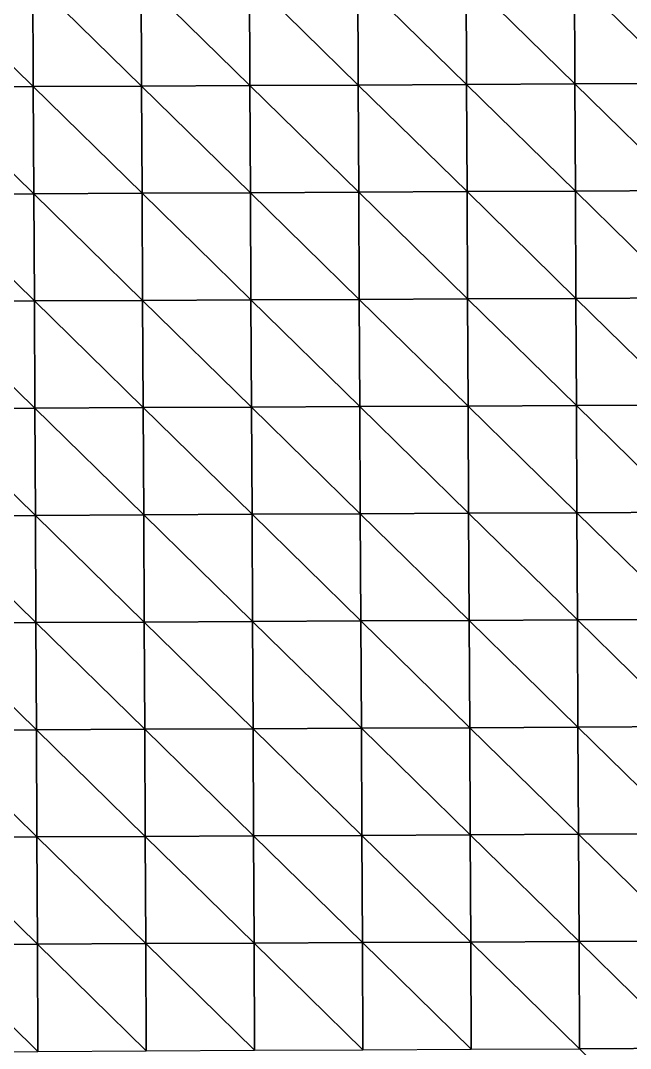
# Model space of a CAD drawing. Extents: x -372 to 678, y -263 to 741.
# Drawn here: x 146.7 to 217.4, y 502.2 to 621.4 of the extents above; entities that cross this region are included whole.
import ezdxf

# ---------------------------------------------------------------- set-up
doc = ezdxf.new("R2010")
doc.units = 0
doc.header["$LTSCALE"] = 0.0254
doc.layers.get('0').update_dxf_attribs({"linetype": 'CONTINUOUS'})
doc.layers.add('LOCATION_SNAPSHOT', color=144, linetype='CONTINUOUS')
doc.layers.add('LOCATION_TERRAIN', color=36, linetype='CONTINUOUS')

# ---------------------------------------------------------------- blocks, each defined once
blk = doc.blocks.new('LOCATION_SNAPSHOT_1')
at = {"color": 8}
mesh = blk.add_polyface(dxfattribs=at)
corners = [(-63.49, 214.77), (675.12, 740.67), (-66.01, 737.09), (677.64, 218.35)]
mesh.append_faces([[corners[k] for k in face] for face in [(0, 1, 2), (1, 0, 3)]], dxfattribs={"vtx0": -1, "color": 8})
blk = doc.blocks.new('LOCATION_TERRAIN_1')
at = {"color": 8}
mesh = blk.add_polyface(dxfattribs=at)
corners = [(148.14, 613.76, -5.34), (148.08, 626.2, -4.87), (135.51, 626.14, -5.31)]
mesh.append_faces([[corners[k] for k in face] for face in [(0, 1, 2)]], dxfattribs={"color": 8})
mesh = blk.add_polyface(dxfattribs=at)
corners = [(148.14, 613.76, -5.34), (135.51, 626.14, -5.31), (135.57, 613.7, -5.88)]
mesh.append_faces([[corners[k] for k in face] for face in [(0, 1, 2)]], dxfattribs={"color": 8})
mesh = blk.add_polyface(dxfattribs=at)
corners = [(160.7, 613.82, -4.79), (160.64, 626.26, -4.43), (148.08, 626.2, -4.87)]
mesh.append_faces([[corners[k] for k in face] for face in [(0, 1, 2)]], dxfattribs={"color": 8})
mesh = blk.add_polyface(dxfattribs=at)
corners = [(160.7, 613.82, -4.79), (148.08, 626.2, -4.87), (148.14, 613.76, -5.34)]
mesh.append_faces([[corners[k] for k in face] for face in [(0, 1, 2)]], dxfattribs={"color": 8})
mesh = blk.add_polyface(dxfattribs=at)
corners = [(173.26, 613.88, -3.52), (173.2, 626.32, -3.27), (160.64, 626.26, -4.43)]
mesh.append_faces([[corners[k] for k in face] for face in [(0, 1, 2)]], dxfattribs={"color": 8})
mesh = blk.add_polyface(dxfattribs=at)
corners = [(173.26, 613.88, -3.52), (160.64, 626.26, -4.43), (160.7, 613.82, -4.79)]
mesh.append_faces([[corners[k] for k in face] for face in [(0, 1, 2)]], dxfattribs={"color": 8})
mesh = blk.add_polyface(dxfattribs=at)
corners = [(185.82, 613.94, -1.98), (185.76, 626.38, -1.84), (173.2, 626.32, -3.27)]
mesh.append_faces([[corners[k] for k in face] for face in [(0, 1, 2)]], dxfattribs={"color": 8})
mesh = blk.add_polyface(dxfattribs=at)
corners = [(185.82, 613.94, -1.98), (173.2, 626.32, -3.27), (173.26, 613.88, -3.52)]
mesh.append_faces([[corners[k] for k in face] for face in [(0, 1, 2)]], dxfattribs={"color": 8})
mesh = blk.add_polyface(dxfattribs=at)
corners = [(198.38, 614, -0.44), (198.32, 626.44, -0.41), (185.76, 626.38, -1.84)]
mesh.append_faces([[corners[k] for k in face] for face in [(0, 1, 2)]], dxfattribs={"color": 8})
mesh = blk.add_polyface(dxfattribs=at)
corners = [(198.38, 614, -0.44), (185.76, 626.38, -1.84), (185.82, 613.94, -1.98)]
mesh.append_faces([[corners[k] for k in face] for face in [(0, 1, 2)]], dxfattribs={"color": 8})
mesh = blk.add_polyface(dxfattribs=at)
corners = [(210.94, 614.06, 0.64), (210.88, 626.5, 0.56), (198.32, 626.44, -0.41)]
mesh.append_faces([[corners[k] for k in face] for face in [(0, 1, 2)]], dxfattribs={"color": 8})
mesh = blk.add_polyface(dxfattribs=at)
corners = [(210.94, 614.06, 0.64), (198.32, 626.44, -0.41), (198.38, 614, -0.44)]
mesh.append_faces([[corners[k] for k in face] for face in [(0, 1, 2)]], dxfattribs={"color": 8})
mesh = blk.add_polyface(dxfattribs=at)
corners = [(223.5, 614.12, 1.52), (223.44, 626.56, 1.33), (210.88, 626.5, 0.56)]
mesh.append_faces([[corners[k] for k in face] for face in [(0, 1, 2)]], dxfattribs={"color": 8})
mesh = blk.add_polyface(dxfattribs=at)
corners = [(223.5, 614.12, 1.52), (210.88, 626.5, 0.56), (210.94, 614.06, 0.64)]
mesh.append_faces([[corners[k] for k in face] for face in [(0, 1, 2)]], dxfattribs={"color": 8})
mesh = blk.add_polyface(dxfattribs=at)
corners = [(148.2, 601.32, -5.8), (148.14, 613.76, -5.34), (135.57, 613.7, -5.88)]
mesh.append_faces([[corners[k] for k in face] for face in [(0, 1, 2)]], dxfattribs={"color": 8})
mesh = blk.add_polyface(dxfattribs=at)
corners = [(148.2, 601.32, -5.8), (135.57, 613.7, -5.88), (135.63, 601.26, -6.46)]
mesh.append_faces([[corners[k] for k in face] for face in [(0, 1, 2)]], dxfattribs={"color": 8})
mesh = blk.add_polyface(dxfattribs=at)
corners = [(160.76, 601.38, -5.15), (160.7, 613.82, -4.79), (148.14, 613.76, -5.34)]
mesh.append_faces([[corners[k] for k in face] for face in [(0, 1, 2)]], dxfattribs={"color": 8})
mesh = blk.add_polyface(dxfattribs=at)
corners = [(160.76, 601.38, -5.15), (148.14, 613.76, -5.34), (148.2, 601.32, -5.8)]
mesh.append_faces([[corners[k] for k in face] for face in [(0, 1, 2)]], dxfattribs={"color": 8})
mesh = blk.add_polyface(dxfattribs=at)
corners = [(173.32, 601.44, -3.77), (173.26, 613.88, -3.52), (160.7, 613.82, -4.79)]
mesh.append_faces([[corners[k] for k in face] for face in [(0, 1, 2)]], dxfattribs={"color": 8})
mesh = blk.add_polyface(dxfattribs=at)
corners = [(173.32, 601.44, -3.77), (160.7, 613.82, -4.79), (160.76, 601.38, -5.15)]
mesh.append_faces([[corners[k] for k in face] for face in [(0, 1, 2)]], dxfattribs={"color": 8})
mesh = blk.add_polyface(dxfattribs=at)
corners = [(185.88, 601.51, -2.12), (185.82, 613.94, -1.98), (173.26, 613.88, -3.52)]
mesh.append_faces([[corners[k] for k in face] for face in [(0, 1, 2)]], dxfattribs={"color": 8})
mesh = blk.add_polyface(dxfattribs=at)
corners = [(185.88, 601.51, -2.12), (173.26, 613.88, -3.52), (173.32, 601.44, -3.77)]
mesh.append_faces([[corners[k] for k in face] for face in [(0, 1, 2)]], dxfattribs={"color": 8})
mesh = blk.add_polyface(dxfattribs=at)
corners = [(198.44, 601.57, -0.48), (198.38, 614, -0.44), (185.82, 613.94, -1.98)]
mesh.append_faces([[corners[k] for k in face] for face in [(0, 1, 2)]], dxfattribs={"color": 8})
mesh = blk.add_polyface(dxfattribs=at)
corners = [(198.44, 601.57, -0.48), (185.82, 613.94, -1.98), (185.88, 601.51, -2.12)]
mesh.append_faces([[corners[k] for k in face] for face in [(0, 1, 2)]], dxfattribs={"color": 8})
mesh = blk.add_polyface(dxfattribs=at)
corners = [(211, 601.63, 0.71), (210.94, 614.06, 0.64), (198.38, 614, -0.44)]
mesh.append_faces([[corners[k] for k in face] for face in [(0, 1, 2)]], dxfattribs={"color": 8})
mesh = blk.add_polyface(dxfattribs=at)
corners = [(211, 601.63, 0.71), (198.38, 614, -0.44), (198.44, 601.57, -0.48)]
mesh.append_faces([[corners[k] for k in face] for face in [(0, 1, 2)]], dxfattribs={"color": 8})
mesh = blk.add_polyface(dxfattribs=at)
corners = [(223.56, 601.69, 1.7), (223.5, 614.12, 1.52), (210.94, 614.06, 0.64)]
mesh.append_faces([[corners[k] for k in face] for face in [(0, 1, 2)]], dxfattribs={"color": 8})
mesh = blk.add_polyface(dxfattribs=at)
corners = [(223.56, 601.69, 1.7), (210.94, 614.06, 0.64), (211, 601.63, 0.71)]
mesh.append_faces([[corners[k] for k in face] for face in [(0, 1, 2)]], dxfattribs={"color": 8})
mesh = blk.add_polyface(dxfattribs=at)
corners = [(148.26, 588.89, -5.36), (148.2, 601.32, -5.8), (135.63, 601.26, -6.46)]
mesh.append_faces([[corners[k] for k in face] for face in [(0, 1, 2)]], dxfattribs={"color": 8})
mesh = blk.add_polyface(dxfattribs=at)
corners = [(148.26, 588.89, -5.36), (135.63, 601.26, -6.46), (135.69, 588.83, -5.91)]
mesh.append_faces([[corners[k] for k in face] for face in [(0, 1, 2)]], dxfattribs={"color": 8})
mesh = blk.add_polyface(dxfattribs=at)
corners = [(160.82, 588.95, -4.8), (160.76, 601.38, -5.15), (148.2, 601.32, -5.8)]
mesh.append_faces([[corners[k] for k in face] for face in [(0, 1, 2)]], dxfattribs={"color": 8})
mesh = blk.add_polyface(dxfattribs=at)
corners = [(160.82, 588.95, -4.8), (148.2, 601.32, -5.8), (148.26, 588.89, -5.36)]
mesh.append_faces([[corners[k] for k in face] for face in [(0, 1, 2)]], dxfattribs={"color": 8})
mesh = blk.add_polyface(dxfattribs=at)
corners = [(173.38, 589.01, -3.61), (173.32, 601.44, -3.77), (160.76, 601.38, -5.15)]
mesh.append_faces([[corners[k] for k in face] for face in [(0, 1, 2)]], dxfattribs={"color": 8})
mesh = blk.add_polyface(dxfattribs=at)
corners = [(173.38, 589.01, -3.61), (160.76, 601.38, -5.15), (160.82, 588.95, -4.8)]
mesh.append_faces([[corners[k] for k in face] for face in [(0, 1, 2)]], dxfattribs={"color": 8})
mesh = blk.add_polyface(dxfattribs=at)
corners = [(185.94, 589.07, -2.17), (185.88, 601.51, -2.12), (173.32, 601.44, -3.77)]
mesh.append_faces([[corners[k] for k in face] for face in [(0, 1, 2)]], dxfattribs={"color": 8})
mesh = blk.add_polyface(dxfattribs=at)
corners = [(185.94, 589.07, -2.17), (173.32, 601.44, -3.77), (173.38, 589.01, -3.61)]
mesh.append_faces([[corners[k] for k in face] for face in [(0, 1, 2)]], dxfattribs={"color": 8})
mesh = blk.add_polyface(dxfattribs=at)
corners = [(198.5, 589.13, -0.73), (198.44, 601.57, -0.48), (185.88, 601.51, -2.12)]
mesh.append_faces([[corners[k] for k in face] for face in [(0, 1, 2)]], dxfattribs={"color": 8})
mesh = blk.add_polyface(dxfattribs=at)
corners = [(198.5, 589.13, -0.73), (185.88, 601.51, -2.12), (185.94, 589.07, -2.17)]
mesh.append_faces([[corners[k] for k in face] for face in [(0, 1, 2)]], dxfattribs={"color": 8})
mesh = blk.add_polyface(dxfattribs=at)
corners = [(211.06, 589.19, 0.54), (211, 601.63, 0.71), (198.44, 601.57, -0.48)]
mesh.append_faces([[corners[k] for k in face] for face in [(0, 1, 2)]], dxfattribs={"color": 8})
mesh = blk.add_polyface(dxfattribs=at)
corners = [(211.06, 589.19, 0.54), (198.44, 601.57, -0.48), (198.5, 589.13, -0.73)]
mesh.append_faces([[corners[k] for k in face] for face in [(0, 1, 2)]], dxfattribs={"color": 8})
mesh = blk.add_polyface(dxfattribs=at)
corners = [(223.62, 589.25, 1.74), (223.56, 601.69, 1.7), (211, 601.63, 0.71)]
mesh.append_faces([[corners[k] for k in face] for face in [(0, 1, 2)]], dxfattribs={"color": 8})
mesh = blk.add_polyface(dxfattribs=at)
corners = [(223.62, 589.25, 1.74), (211, 601.63, 0.71), (211.06, 589.19, 0.54)]
mesh.append_faces([[corners[k] for k in face] for face in [(0, 1, 2)]], dxfattribs={"color": 8})
mesh = blk.add_polyface(dxfattribs=at)
corners = [(198.56, 576.69, -1), (198.5, 589.13, -0.73), (185.94, 589.07, -2.17)]
mesh.append_faces([[corners[k] for k in face] for face in [(0, 1, 2)]], dxfattribs={"color": 8})
mesh = blk.add_polyface(dxfattribs=at)
corners = [(211.12, 576.75, 0.36), (211.06, 589.19, 0.54), (198.5, 589.13, -0.73)]
mesh.append_faces([[corners[k] for k in face] for face in [(0, 1, 2)]], dxfattribs={"color": 8})
mesh = blk.add_polyface(dxfattribs=at)
corners = [(211.12, 576.75, 0.36), (198.5, 589.13, -0.73), (198.56, 576.69, -1)]
mesh.append_faces([[corners[k] for k in face] for face in [(0, 1, 2)]], dxfattribs={"color": 8})
mesh = blk.add_polyface(dxfattribs=at)
corners = [(223.68, 576.81, 1.78), (223.62, 589.25, 1.74), (211.06, 589.19, 0.54)]
mesh.append_faces([[corners[k] for k in face] for face in [(0, 1, 2)]], dxfattribs={"color": 8})
mesh = blk.add_polyface(dxfattribs=at)
corners = [(223.68, 576.81, 1.78), (211.06, 589.19, 0.54), (211.12, 576.75, 0.36)]
mesh.append_faces([[corners[k] for k in face] for face in [(0, 1, 2)]], dxfattribs={"color": 8})
mesh = blk.add_polyface(dxfattribs=at)
corners = [(148.32, 576.45, -4.89), (148.26, 588.89, -5.36), (135.69, 588.83, -5.91)]
mesh.append_faces([[corners[k] for k in face] for face in [(0, 1, 2)]], dxfattribs={"color": 8})
mesh = blk.add_polyface(dxfattribs=at)
corners = [(148.32, 576.45, -4.89), (135.69, 588.83, -5.91), (135.75, 576.39, -5.33)]
mesh.append_faces([[corners[k] for k in face] for face in [(0, 1, 2)]], dxfattribs={"color": 8})
mesh = blk.add_polyface(dxfattribs=at)
corners = [(160.88, 576.51, -4.44), (160.82, 588.95, -4.8), (148.26, 588.89, -5.36)]
mesh.append_faces([[corners[k] for k in face] for face in [(0, 1, 2)]], dxfattribs={"color": 8})
mesh = blk.add_polyface(dxfattribs=at)
corners = [(160.88, 576.51, -4.44), (148.26, 588.89, -5.36), (148.32, 576.45, -4.89)]
mesh.append_faces([[corners[k] for k in face] for face in [(0, 1, 2)]], dxfattribs={"color": 8})
mesh = blk.add_polyface(dxfattribs=at)
corners = [(173.44, 576.57, -3.44), (173.38, 589.01, -3.61), (160.82, 588.95, -4.8)]
mesh.append_faces([[corners[k] for k in face] for face in [(0, 1, 2)]], dxfattribs={"color": 8})
mesh = blk.add_polyface(dxfattribs=at)
corners = [(173.44, 576.57, -3.44), (160.82, 588.95, -4.8), (160.88, 576.51, -4.44)]
mesh.append_faces([[corners[k] for k in face] for face in [(0, 1, 2)]], dxfattribs={"color": 8})
mesh = blk.add_polyface(dxfattribs=at)
corners = [(186, 576.63, -2.22), (185.94, 589.07, -2.17), (173.38, 589.01, -3.61)]
mesh.append_faces([[corners[k] for k in face] for face in [(0, 1, 2)]], dxfattribs={"color": 8})
mesh = blk.add_polyface(dxfattribs=at)
corners = [(186, 576.63, -2.22), (173.38, 589.01, -3.61), (173.44, 576.57, -3.44)]
mesh.append_faces([[corners[k] for k in face] for face in [(0, 1, 2)]], dxfattribs={"color": 8})
mesh = blk.add_polyface(dxfattribs=at)
corners = [(198.56, 576.69, -1), (185.94, 589.07, -2.17), (186, 576.63, -2.22)]
mesh.append_faces([[corners[k] for k in face] for face in [(0, 1, 2)]], dxfattribs={"color": 8})
mesh = blk.add_polyface(dxfattribs=at)
corners = [(148.38, 564.01, -4.42), (148.32, 576.45, -4.89), (135.75, 576.39, -5.33)]
mesh.append_faces([[corners[k] for k in face] for face in [(0, 1, 2)]], dxfattribs={"color": 8})
mesh = blk.add_polyface(dxfattribs=at)
corners = [(148.38, 564.01, -4.42), (135.75, 576.39, -5.33), (135.81, 563.95, -4.76)]
mesh.append_faces([[corners[k] for k in face] for face in [(0, 1, 2)]], dxfattribs={"color": 8})
mesh = blk.add_polyface(dxfattribs=at)
corners = [(160.94, 564.08, -4.08), (160.88, 576.51, -4.44), (148.32, 576.45, -4.89)]
mesh.append_faces([[corners[k] for k in face] for face in [(0, 1, 2)]], dxfattribs={"color": 8})
mesh = blk.add_polyface(dxfattribs=at)
corners = [(160.94, 564.08, -4.08), (148.32, 576.45, -4.89), (148.38, 564.01, -4.42)]
mesh.append_faces([[corners[k] for k in face] for face in [(0, 1, 2)]], dxfattribs={"color": 8})
mesh = blk.add_polyface(dxfattribs=at)
corners = [(173.5, 564.14, -3.27), (173.44, 576.57, -3.44), (160.88, 576.51, -4.44)]
mesh.append_faces([[corners[k] for k in face] for face in [(0, 1, 2)]], dxfattribs={"color": 8})
mesh = blk.add_polyface(dxfattribs=at)
corners = [(173.5, 564.14, -3.27), (160.88, 576.51, -4.44), (160.94, 564.08, -4.08)]
mesh.append_faces([[corners[k] for k in face] for face in [(0, 1, 2)]], dxfattribs={"color": 8})
mesh = blk.add_polyface(dxfattribs=at)
corners = [(186.06, 564.2, -2.26), (186, 576.63, -2.22), (173.44, 576.57, -3.44)]
mesh.append_faces([[corners[k] for k in face] for face in [(0, 1, 2)]], dxfattribs={"color": 8})
mesh = blk.add_polyface(dxfattribs=at)
corners = [(186.06, 564.2, -2.26), (173.44, 576.57, -3.44), (173.5, 564.14, -3.27)]
mesh.append_faces([[corners[k] for k in face] for face in [(0, 1, 2)]], dxfattribs={"color": 8})
mesh = blk.add_polyface(dxfattribs=at)
corners = [(198.62, 564.26, -1.26), (198.56, 576.69, -1), (186, 576.63, -2.22)]
mesh.append_faces([[corners[k] for k in face] for face in [(0, 1, 2)]], dxfattribs={"color": 8})
mesh = blk.add_polyface(dxfattribs=at)
corners = [(198.62, 564.26, -1.26), (186, 576.63, -2.22), (186.06, 564.2, -2.26)]
mesh.append_faces([[corners[k] for k in face] for face in [(0, 1, 2)]], dxfattribs={"color": 8})
mesh = blk.add_polyface(dxfattribs=at)
corners = [(211.18, 564.32, 0.18), (211.12, 576.75, 0.36), (198.56, 576.69, -1)]
mesh.append_faces([[corners[k] for k in face] for face in [(0, 1, 2)]], dxfattribs={"color": 8})
mesh = blk.add_polyface(dxfattribs=at)
corners = [(211.18, 564.32, 0.18), (198.56, 576.69, -1), (198.62, 564.26, -1.26)]
mesh.append_faces([[corners[k] for k in face] for face in [(0, 1, 2)]], dxfattribs={"color": 8})
mesh = blk.add_polyface(dxfattribs=at)
corners = [(223.74, 564.38, 1.82), (223.68, 576.81, 1.78), (211.12, 576.75, 0.36)]
mesh.append_faces([[corners[k] for k in face] for face in [(0, 1, 2)]], dxfattribs={"color": 8})
mesh = blk.add_polyface(dxfattribs=at)
corners = [(223.74, 564.38, 1.82), (211.12, 576.75, 0.36), (211.18, 564.32, 0.18)]
mesh.append_faces([[corners[k] for k in face] for face in [(0, 1, 2)]], dxfattribs={"color": 8})
mesh = blk.add_polyface(dxfattribs=at)
corners = [(161, 551.64, -3.42), (160.94, 564.08, -4.08), (148.38, 564.01, -4.42)]
mesh.append_faces([[corners[k] for k in face] for face in [(0, 1, 2)]], dxfattribs={"color": 8})
mesh = blk.add_polyface(dxfattribs=at)
corners = [(173.56, 551.7, -2.86), (173.5, 564.14, -3.27), (160.94, 564.08, -4.08)]
mesh.append_faces([[corners[k] for k in face] for face in [(0, 1, 2)]], dxfattribs={"color": 8})
mesh = blk.add_polyface(dxfattribs=at)
corners = [(173.56, 551.7, -2.86), (160.94, 564.08, -4.08), (161, 551.64, -3.42)]
mesh.append_faces([[corners[k] for k in face] for face in [(0, 1, 2)]], dxfattribs={"color": 8})
mesh = blk.add_polyface(dxfattribs=at)
corners = [(186.12, 551.76, -2.17), (186.06, 564.2, -2.26), (173.5, 564.14, -3.27)]
mesh.append_faces([[corners[k] for k in face] for face in [(0, 1, 2)]], dxfattribs={"color": 8})
mesh = blk.add_polyface(dxfattribs=at)
corners = [(186.12, 551.76, -2.17), (173.5, 564.14, -3.27), (173.56, 551.7, -2.86)]
mesh.append_faces([[corners[k] for k in face] for face in [(0, 1, 2)]], dxfattribs={"color": 8})
mesh = blk.add_polyface(dxfattribs=at)
corners = [(198.68, 551.82, -1.49), (198.62, 564.26, -1.26), (186.06, 564.2, -2.26)]
mesh.append_faces([[corners[k] for k in face] for face in [(0, 1, 2)]], dxfattribs={"color": 8})
mesh = blk.add_polyface(dxfattribs=at)
corners = [(198.68, 551.82, -1.49), (186.06, 564.2, -2.26), (186.12, 551.76, -2.17)]
mesh.append_faces([[corners[k] for k in face] for face in [(0, 1, 2)]], dxfattribs={"color": 8})
mesh = blk.add_polyface(dxfattribs=at)
corners = [(211.24, 551.88, -0.28), (211.18, 564.32, 0.18), (198.62, 564.26, -1.26)]
mesh.append_faces([[corners[k] for k in face] for face in [(0, 1, 2)]], dxfattribs={"color": 8})
mesh = blk.add_polyface(dxfattribs=at)
corners = [(211.24, 551.88, -0.28), (198.62, 564.26, -1.26), (198.68, 551.82, -1.49)]
mesh.append_faces([[corners[k] for k in face] for face in [(0, 1, 2)]], dxfattribs={"color": 8})
mesh = blk.add_polyface(dxfattribs=at)
corners = [(223.8, 551.94, 1.17), (223.74, 564.38, 1.82), (211.18, 564.32, 0.18)]
mesh.append_faces([[corners[k] for k in face] for face in [(0, 1, 2)]], dxfattribs={"color": 8})
mesh = blk.add_polyface(dxfattribs=at)
corners = [(223.8, 551.94, 1.17), (211.18, 564.32, 0.18), (211.24, 551.88, -0.28)]
mesh.append_faces([[corners[k] for k in face] for face in [(0, 1, 2)]], dxfattribs={"color": 8})
mesh = blk.add_polyface(dxfattribs=at)
corners = [(148.44, 551.58, -3.64), (148.38, 564.01, -4.42), (135.81, 563.95, -4.76)]
mesh.append_faces([[corners[k] for k in face] for face in [(0, 1, 2)]], dxfattribs={"color": 8})
mesh = blk.add_polyface(dxfattribs=at)
corners = [(148.44, 551.58, -3.64), (135.81, 563.95, -4.76), (135.87, 551.52, -3.87)]
mesh.append_faces([[corners[k] for k in face] for face in [(0, 1, 2)]], dxfattribs={"color": 8})
mesh = blk.add_polyface(dxfattribs=at)
corners = [(161, 551.64, -3.42), (148.38, 564.01, -4.42), (148.44, 551.58, -3.64)]
mesh.append_faces([[corners[k] for k in face] for face in [(0, 1, 2)]], dxfattribs={"color": 8})
mesh = blk.add_polyface(dxfattribs=at)
corners = [(148.5, 539.14, -2.85), (148.44, 551.58, -3.64), (135.87, 551.52, -3.87)]
mesh.append_faces([[corners[k] for k in face] for face in [(0, 1, 2)]], dxfattribs={"color": 8})
mesh = blk.add_polyface(dxfattribs=at)
corners = [(148.5, 539.14, -2.85), (135.87, 551.52, -3.87), (135.93, 539.08, -2.97)]
mesh.append_faces([[corners[k] for k in face] for face in [(0, 1, 2)]], dxfattribs={"color": 8})
mesh = blk.add_polyface(dxfattribs=at)
corners = [(161.06, 539.2, -2.73), (161, 551.64, -3.42), (148.44, 551.58, -3.64)]
mesh.append_faces([[corners[k] for k in face] for face in [(0, 1, 2)]], dxfattribs={"color": 8})
mesh = blk.add_polyface(dxfattribs=at)
corners = [(161.06, 539.2, -2.73), (148.44, 551.58, -3.64), (148.5, 539.14, -2.85)]
mesh.append_faces([[corners[k] for k in face] for face in [(0, 1, 2)]], dxfattribs={"color": 8})
mesh = blk.add_polyface(dxfattribs=at)
corners = [(173.62, 539.26, -2.44), (173.56, 551.7, -2.86), (161, 551.64, -3.42)]
mesh.append_faces([[corners[k] for k in face] for face in [(0, 1, 2)]], dxfattribs={"color": 8})
mesh = blk.add_polyface(dxfattribs=at)
corners = [(173.62, 539.26, -2.44), (161, 551.64, -3.42), (161.06, 539.2, -2.73)]
mesh.append_faces([[corners[k] for k in face] for face in [(0, 1, 2)]], dxfattribs={"color": 8})
mesh = blk.add_polyface(dxfattribs=at)
corners = [(186.18, 539.32, -2.08), (186.12, 551.76, -2.17), (173.56, 551.7, -2.86)]
mesh.append_faces([[corners[k] for k in face] for face in [(0, 1, 2)]], dxfattribs={"color": 8})
mesh = blk.add_polyface(dxfattribs=at)
corners = [(186.18, 539.32, -2.08), (173.56, 551.7, -2.86), (173.62, 539.26, -2.44)]
mesh.append_faces([[corners[k] for k in face] for face in [(0, 1, 2)]], dxfattribs={"color": 8})
mesh = blk.add_polyface(dxfattribs=at)
corners = [(198.74, 539.38, -1.72), (198.68, 551.82, -1.49), (186.12, 551.76, -2.17)]
mesh.append_faces([[corners[k] for k in face] for face in [(0, 1, 2)]], dxfattribs={"color": 8})
mesh = blk.add_polyface(dxfattribs=at)
corners = [(198.74, 539.38, -1.72), (186.12, 551.76, -2.17), (186.18, 539.32, -2.08)]
mesh.append_faces([[corners[k] for k in face] for face in [(0, 1, 2)]], dxfattribs={"color": 8})
mesh = blk.add_polyface(dxfattribs=at)
corners = [(211.3, 539.45, -0.76), (211.24, 551.88, -0.28), (198.68, 551.82, -1.49)]
mesh.append_faces([[corners[k] for k in face] for face in [(0, 1, 2)]], dxfattribs={"color": 8})
mesh = blk.add_polyface(dxfattribs=at)
corners = [(211.3, 539.45, -0.76), (198.68, 551.82, -1.49), (198.74, 539.38, -1.72)]
mesh.append_faces([[corners[k] for k in face] for face in [(0, 1, 2)]], dxfattribs={"color": 8})
mesh = blk.add_polyface(dxfattribs=at)
corners = [(223.86, 539.51, 0.47), (223.8, 551.94, 1.17), (211.24, 551.88, -0.28)]
mesh.append_faces([[corners[k] for k in face] for face in [(0, 1, 2)]], dxfattribs={"color": 8})
mesh = blk.add_polyface(dxfattribs=at)
corners = [(223.86, 539.51, 0.47), (211.24, 551.88, -0.28), (211.3, 539.45, -0.76)]
mesh.append_faces([[corners[k] for k in face] for face in [(0, 1, 2)]], dxfattribs={"color": 8})
mesh = blk.add_polyface(dxfattribs=at)
corners = [(148.56, 526.71, -2.05), (148.5, 539.14, -2.85), (135.93, 539.08, -2.97)]
mesh.append_faces([[corners[k] for k in face] for face in [(0, 1, 2)]], dxfattribs={"color": 8})
mesh = blk.add_polyface(dxfattribs=at)
corners = [(148.56, 526.71, -2.05), (135.93, 539.08, -2.97), (135.99, 526.65, -2.06)]
mesh.append_faces([[corners[k] for k in face] for face in [(0, 1, 2)]], dxfattribs={"color": 8})
mesh = blk.add_polyface(dxfattribs=at)
corners = [(161.12, 526.77, -2.04), (161.06, 539.2, -2.73), (148.5, 539.14, -2.85)]
mesh.append_faces([[corners[k] for k in face] for face in [(0, 1, 2)]], dxfattribs={"color": 8})
mesh = blk.add_polyface(dxfattribs=at)
corners = [(161.12, 526.77, -2.04), (148.5, 539.14, -2.85), (148.56, 526.71, -2.05)]
mesh.append_faces([[corners[k] for k in face] for face in [(0, 1, 2)]], dxfattribs={"color": 8})
mesh = blk.add_polyface(dxfattribs=at)
corners = [(173.68, 526.83, -2.01), (173.62, 539.26, -2.44), (161.06, 539.2, -2.73)]
mesh.append_faces([[corners[k] for k in face] for face in [(0, 1, 2)]], dxfattribs={"color": 8})
mesh = blk.add_polyface(dxfattribs=at)
corners = [(173.68, 526.83, -2.01), (161.06, 539.2, -2.73), (161.12, 526.77, -2.04)]
mesh.append_faces([[corners[k] for k in face] for face in [(0, 1, 2)]], dxfattribs={"color": 8})
mesh = blk.add_polyface(dxfattribs=at)
corners = [(186.24, 526.89, -1.98), (186.18, 539.32, -2.08), (173.62, 539.26, -2.44)]
mesh.append_faces([[corners[k] for k in face] for face in [(0, 1, 2)]], dxfattribs={"color": 8})
mesh = blk.add_polyface(dxfattribs=at)
corners = [(186.24, 526.89, -1.98), (173.62, 539.26, -2.44), (173.68, 526.83, -2.01)]
mesh.append_faces([[corners[k] for k in face] for face in [(0, 1, 2)]], dxfattribs={"color": 8})
mesh = blk.add_polyface(dxfattribs=at)
corners = [(198.8, 526.95, -1.95), (198.74, 539.38, -1.72), (186.18, 539.32, -2.08)]
mesh.append_faces([[corners[k] for k in face] for face in [(0, 1, 2)]], dxfattribs={"color": 8})
mesh = blk.add_polyface(dxfattribs=at)
corners = [(198.8, 526.95, -1.95), (186.18, 539.32, -2.08), (186.24, 526.89, -1.98)]
mesh.append_faces([[corners[k] for k in face] for face in [(0, 1, 2)]], dxfattribs={"color": 8})
mesh = blk.add_polyface(dxfattribs=at)
corners = [(211.36, 527.01, -1.24), (211.3, 539.45, -0.76), (198.74, 539.38, -1.72)]
mesh.append_faces([[corners[k] for k in face] for face in [(0, 1, 2)]], dxfattribs={"color": 8})
mesh = blk.add_polyface(dxfattribs=at)
corners = [(211.36, 527.01, -1.24), (198.74, 539.38, -1.72), (198.8, 526.95, -1.95)]
mesh.append_faces([[corners[k] for k in face] for face in [(0, 1, 2)]], dxfattribs={"color": 8})
mesh = blk.add_polyface(dxfattribs=at)
corners = [(223.92, 527.07, -0.22), (223.86, 539.51, 0.47), (211.3, 539.45, -0.76)]
mesh.append_faces([[corners[k] for k in face] for face in [(0, 1, 2)]], dxfattribs={"color": 8})
mesh = blk.add_polyface(dxfattribs=at)
corners = [(223.92, 527.07, -0.22), (211.3, 539.45, -0.76), (211.36, 527.01, -1.24)]
mesh.append_faces([[corners[k] for k in face] for face in [(0, 1, 2)]], dxfattribs={"color": 8})
mesh = blk.add_polyface(dxfattribs=at)
corners = [(148.62, 514.27, -1.67), (148.56, 526.71, -2.05), (135.99, 526.65, -2.06)]
mesh.append_faces([[corners[k] for k in face] for face in [(0, 1, 2)]], dxfattribs={"color": 8})
mesh = blk.add_polyface(dxfattribs=at)
corners = [(148.62, 514.27, -1.67), (135.99, 526.65, -2.06), (136.05, 514.21, -1.67)]
mesh.append_faces([[corners[k] for k in face] for face in [(0, 1, 2)]], dxfattribs={"color": 8})
mesh = blk.add_polyface(dxfattribs=at)
corners = [(161.18, 514.33, -1.67), (161.12, 526.77, -2.04), (148.56, 526.71, -2.05)]
mesh.append_faces([[corners[k] for k in face] for face in [(0, 1, 2)]], dxfattribs={"color": 8})
mesh = blk.add_polyface(dxfattribs=at)
corners = [(161.18, 514.33, -1.67), (148.56, 526.71, -2.05), (148.62, 514.27, -1.67)]
mesh.append_faces([[corners[k] for k in face] for face in [(0, 1, 2)]], dxfattribs={"color": 8})
mesh = blk.add_polyface(dxfattribs=at)
corners = [(173.74, 514.39, -1.75), (173.68, 526.83, -2.01), (161.12, 526.77, -2.04)]
mesh.append_faces([[corners[k] for k in face] for face in [(0, 1, 2)]], dxfattribs={"color": 8})
mesh = blk.add_polyface(dxfattribs=at)
corners = [(173.74, 514.39, -1.75), (161.12, 526.77, -2.04), (161.18, 514.33, -1.67)]
mesh.append_faces([[corners[k] for k in face] for face in [(0, 1, 2)]], dxfattribs={"color": 8})
mesh = blk.add_polyface(dxfattribs=at)
corners = [(186.3, 514.45, -1.84), (186.24, 526.89, -1.98), (173.68, 526.83, -2.01)]
mesh.append_faces([[corners[k] for k in face] for face in [(0, 1, 2)]], dxfattribs={"color": 8})
mesh = blk.add_polyface(dxfattribs=at)
corners = [(186.3, 514.45, -1.84), (173.68, 526.83, -2.01), (173.74, 514.39, -1.75)]
mesh.append_faces([[corners[k] for k in face] for face in [(0, 1, 2)]], dxfattribs={"color": 8})
mesh = blk.add_polyface(dxfattribs=at)
corners = [(198.86, 514.51, -1.94), (198.8, 526.95, -1.95), (186.24, 526.89, -1.98)]
mesh.append_faces([[corners[k] for k in face] for face in [(0, 1, 2)]], dxfattribs={"color": 8})
mesh = blk.add_polyface(dxfattribs=at)
corners = [(198.86, 514.51, -1.94), (186.24, 526.89, -1.98), (186.3, 514.45, -1.84)]
mesh.append_faces([[corners[k] for k in face] for face in [(0, 1, 2)]], dxfattribs={"color": 8})
mesh = blk.add_polyface(dxfattribs=at)
corners = [(211.42, 514.57, -1.35), (211.36, 527.01, -1.24), (198.8, 526.95, -1.95)]
mesh.append_faces([[corners[k] for k in face] for face in [(0, 1, 2)]], dxfattribs={"color": 8})
mesh = blk.add_polyface(dxfattribs=at)
corners = [(211.42, 514.57, -1.35), (198.8, 526.95, -1.95), (198.86, 514.51, -1.94)]
mesh.append_faces([[corners[k] for k in face] for face in [(0, 1, 2)]], dxfattribs={"color": 8})
mesh = blk.add_polyface(dxfattribs=at)
corners = [(223.98, 514.63, -0.46), (223.92, 527.07, -0.22), (211.36, 527.01, -1.24)]
mesh.append_faces([[corners[k] for k in face] for face in [(0, 1, 2)]], dxfattribs={"color": 8})
mesh = blk.add_polyface(dxfattribs=at)
corners = [(223.98, 514.63, -0.46), (211.36, 527.01, -1.24), (211.42, 514.57, -1.35)]
mesh.append_faces([[corners[k] for k in face] for face in [(0, 1, 2)]], dxfattribs={"color": 8})
mesh = blk.add_polyface(dxfattribs=at)
corners = [(148.68, 501.83, -1.35), (148.62, 514.27, -1.67), (136.05, 514.21, -1.67)]
mesh.append_faces([[corners[k] for k in face] for face in [(0, 1, 2)]], dxfattribs={"color": 8})
mesh = blk.add_polyface(dxfattribs=at)
corners = [(148.68, 501.83, -1.35), (136.05, 514.21, -1.67), (136.11, 501.77, -1.35)]
mesh.append_faces([[corners[k] for k in face] for face in [(0, 1, 2)]], dxfattribs={"color": 8})
mesh = blk.add_polyface(dxfattribs=at)
corners = [(161.24, 501.89, -1.35), (161.18, 514.33, -1.67), (148.62, 514.27, -1.67)]
mesh.append_faces([[corners[k] for k in face] for face in [(0, 1, 2)]], dxfattribs={"color": 8})
mesh = blk.add_polyface(dxfattribs=at)
corners = [(161.24, 501.89, -1.35), (148.62, 514.27, -1.67), (148.68, 501.83, -1.35)]
mesh.append_faces([[corners[k] for k in face] for face in [(0, 1, 2)]], dxfattribs={"color": 8})
mesh = blk.add_polyface(dxfattribs=at)
corners = [(173.8, 501.96, -1.49), (173.74, 514.39, -1.75), (161.18, 514.33, -1.67)]
mesh.append_faces([[corners[k] for k in face] for face in [(0, 1, 2)]], dxfattribs={"color": 8})
mesh = blk.add_polyface(dxfattribs=at)
corners = [(173.8, 501.96, -1.49), (161.18, 514.33, -1.67), (161.24, 501.89, -1.35)]
mesh.append_faces([[corners[k] for k in face] for face in [(0, 1, 2)]], dxfattribs={"color": 8})
mesh = blk.add_polyface(dxfattribs=at)
corners = [(186.36, 502.02, -1.7), (186.3, 514.45, -1.84), (173.74, 514.39, -1.75)]
mesh.append_faces([[corners[k] for k in face] for face in [(0, 1, 2)]], dxfattribs={"color": 8})
mesh = blk.add_polyface(dxfattribs=at)
corners = [(186.36, 502.02, -1.7), (173.74, 514.39, -1.75), (173.8, 501.96, -1.49)]
mesh.append_faces([[corners[k] for k in face] for face in [(0, 1, 2)]], dxfattribs={"color": 8})
mesh = blk.add_polyface(dxfattribs=at)
corners = [(198.92, 502.08, -1.91), (198.86, 514.51, -1.94), (186.3, 514.45, -1.84)]
mesh.append_faces([[corners[k] for k in face] for face in [(0, 1, 2)]], dxfattribs={"color": 8})
mesh = blk.add_polyface(dxfattribs=at)
corners = [(198.92, 502.08, -1.91), (186.3, 514.45, -1.84), (186.36, 502.02, -1.7)]
mesh.append_faces([[corners[k] for k in face] for face in [(0, 1, 2)]], dxfattribs={"color": 8})
mesh = blk.add_polyface(dxfattribs=at)
corners = [(211.48, 502.14, -1.43), (211.42, 514.57, -1.35), (198.86, 514.51, -1.94)]
mesh.append_faces([[corners[k] for k in face] for face in [(0, 1, 2)]], dxfattribs={"color": 8})
mesh = blk.add_polyface(dxfattribs=at)
corners = [(211.48, 502.14, -1.43), (198.86, 514.51, -1.94), (198.92, 502.08, -1.91)]
mesh.append_faces([[corners[k] for k in face] for face in [(0, 1, 2)]], dxfattribs={"color": 8})
mesh = blk.add_polyface(dxfattribs=at)
corners = [(224.04, 502.2, -0.64), (223.98, 514.63, -0.46), (211.42, 514.57, -1.35)]
mesh.append_faces([[corners[k] for k in face] for face in [(0, 1, 2)]], dxfattribs={"color": 8})
mesh = blk.add_polyface(dxfattribs=at)
corners = [(224.04, 502.2, -0.64), (211.42, 514.57, -1.35), (211.48, 502.14, -1.43)]
mesh.append_faces([[corners[k] for k in face] for face in [(0, 1, 2)]], dxfattribs={"color": 8})
mesh = blk.add_polyface(dxfattribs=at)
corners = [(224.1, 489.76, -0.83), (224.04, 502.2, -0.64), (211.48, 502.14, -1.43)]
mesh.append_faces([[corners[k] for k in face] for face in [(0, 1, 2)]], dxfattribs={"color": 8})

msp = doc.modelspace()

# ---------------------------------------------------------------- block references
at = {"layer": 'LOCATION_SNAPSHOT', "color": 0}
msp.add_blockref('LOCATION_SNAPSHOT_1', (0, 0), dxfattribs=at)
at = {"layer": 'LOCATION_TERRAIN', "color": 0}
msp.add_blockref('LOCATION_TERRAIN_1', (0, 0), dxfattribs=at)

doc.saveas('drawing.dxf')
